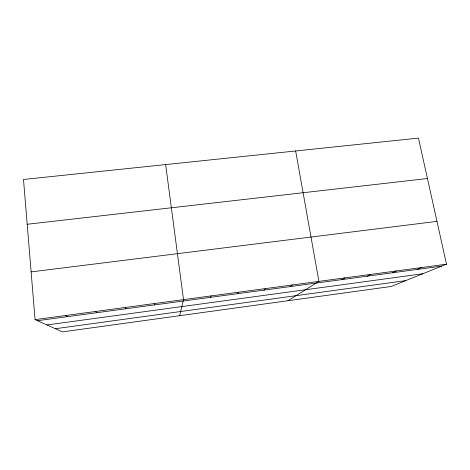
<?xml version="1.0" encoding="UTF-8"?>
<svg xmlns="http://www.w3.org/2000/svg" width="470" height="470" viewBox="0 0 470 470"><rect width="100%" height="100%" fill="white"/><g stroke="black" fill="none" stroke-linecap="round" stroke-linejoin="round"><path stroke-width="0.7" d="M179.658 315.693L183.517 299.625L165.646 164.582M210.425 297.351L211.259 295.889M237.344 293.715L238.66 292.193M263.946 290.125L265.732 288.545M290.237 286.577L292.487 284.943M287.946 300.73L318.919 281.383L295.648 150.97M341.902 279.597L345.039 277.864M367.287 276.172L370.848 274.386M392.38 272.782L396.363 270.949M417.19 269.433L421.578 267.548M446.5 264.193L391.216 286.465L62.434 331.885L35.062 319.629L23.5 179.464L418.464 138.115L446.5 264.193L35.062 319.629M55.354 328.718L405.71 280.625M46.953 324.952L422.73 273.769M37.471 320.704L441.712 266.12M31.126 271.895L436.977 221.37M27.195 224.261L427.447 178.524M65.518 315.523L67.351 316.674M95.586 311.469L96.861 312.685M125.273 307.474L125.995 308.755M154.583 303.526L154.765 304.865"/></g></svg>
